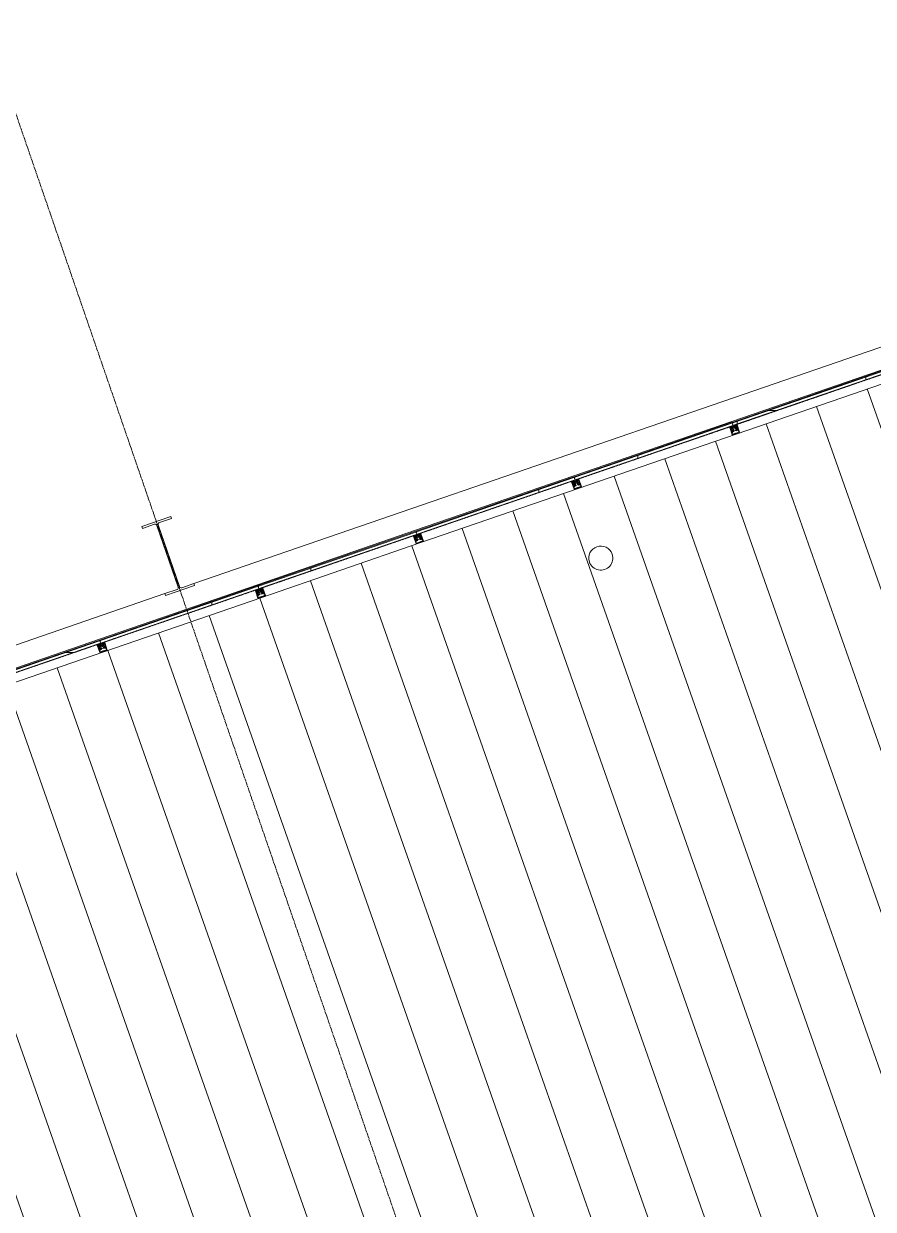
# Model space of a CAD drawing. Header units: millimetres. Extents: x -2479188 to -2300024, y 3874558 to 4053369.
# Drawn here: x -2379894 to -2374610, y 3976978 to 3984355 of the extents above; entities that cross this region are included whole.
import ezdxf

# ---------------------------------------------------------------- set-up
doc = ezdxf.new("R2010")
doc.units = ezdxf.units.MM
doc.linetypes.add('Grid Line', pattern=[21, 12, -3, 3, -3])
doc.linetypes.add('Overhead', pattern=[4, 2.5, -1.5])
for name, color, linetype, lineweight in [('A-DETL-GENF', 92, 'Continuous', 5), ('A-FLOR-OVHD', 1, 'Overhead', 13), ('A-GENM', 13, 'Continuous', 5), ('A-GLAZ-CWMG', 51, 'Continuous', 5), ('A-ROOF-PATT', 132, 'Continuous', 5), ('P-SANR-FIXT', 6, 'Continuous', 5), ('S-BEAM', 12, 'Continuous', 5), ('S-GRID', 1, 'Continuous', 5)]:
    doc.layers.add(name, color=color, linetype=linetype, lineweight=lineweight)

# ---------------------------------------------------------------- blocks, each defined once
blk = doc.blocks.new('Downpipe - L Spreader - Default-1309623-GA - Part A 6m')
at = {"layer": 'P-SANR-FIXT'}
for start, end in [(0, 180), (180, 0)]:
    blk.add_arc((-39.8, 150), 75, start, end, dxfattribs=at)
blk = doc.blocks.new('Structural Framing 6 - Structural Framing 1-1639752-GA - Part A 6m')
at = {"layer": 'S-BEAM', "lineweight": 13}
for p, q in [((-2378979.2, 3981288.2), (-2379158.8, 3981226.4)), ((-2379158.8, 3981226.4), (-2379154.7, 3981214.4)), ((-2379154.7, 3981214.4), (-2379079.6, 3981240.2)), ((-2379065.1, 3981233.1), (-2378933, 3980849.5)), ((-2378925, 3980852.2), (-2379057.1, 3981235.9)), ((-2379050, 3981250.4), (-2378975, 3981276.2)), ((-2378975, 3981276.2), (-2378979.2, 3981288.2)), ((-2379011, 3980797.1), (-2378831.3, 3980859)), ((-2378835.5, 3980871), (-2378910.5, 3980845.2)), ((-2378831.3, 3980859), (-2378835.5, 3980871)), ((-2378940.1, 3980835), (-2379015.1, 3980809.1)), ((-2379015.1, 3980809.1), (-2379011, 3980797.1))]:
    blk.add_line(p, q, dxfattribs=at)
for centre, start, end in [((-2379075.9, 3981229.4), 19.00041, 109.00041), ((-2379046.3, 3981239.6), 109.00041, 199.00041), ((-2378943.8, 3980845.7), 289.00041, 19.00041), ((-2378914.2, 3980855.9), 199.00041, 289.00041)]:
    blk.add_arc(centre, 11.4, start, end, dxfattribs=at)
blk = doc.blocks.new('MulticellPanel_Polycarbonate_Danpal_1040w - Premium Purple-V45-GA - Part A 6m')
at = {"layer": 'A-GENM'}
h = blk.add_hatch(dxfattribs=at)
h.set_pattern_fill('FP_44', color=256, style=0, pattern_type=2)
h.set_pattern_definition([(250.995, (-948753.64, 4538387.35), (756.39213, -260.52053), []), (340.995, (-948753.64, 4538387.35), (260.52053, 756.39213), [])])
h.paths.add_polyline_path([(515, 6.4), (513, 1.3), (518.8, 3.2)])
h.paths.add_polyline_path([(520, 13.5), (515, 10.9), (515, 6.4), (520, 4.4)])
h.paths.add_polyline_path([(520, 2.1), (513, 1.3), (520, -7)])
h.paths.add_polyline_path([(511.1, 0), (-511.1, 0), (-518.8, -8.2), (-517, -16), (517, -16), (518.8, -8.2)])
h.paths.add_polyline_path([(-515, 6.4), (-518.8, 3.2), (-513, 1.3)])
h.paths.add_polyline_path([(-520, 13.5), (-520, 4.4), (-515, 6.4), (-515, 10.9)])
h.paths.add_polyline_path([(-513, 1.3), (-520, 2.1), (-520, -7)])
for p, q in [((-520, 13.5), (-520, 4.4)), ((-520, 2.1), (-520, -7)), ((-515.7, 15), (-518.5, 15)), ((-512.5, 6), (-515, 10.9)), ((-515, 10.9), (-512.5, 10.5)), ((-513, 1.3), (-515, 6.4)), ((-515, 6.4), (-512.5, 6)), ((-512.5, 10.5), (-514.4, 14.2)), ((511.1, 0), (-511.1, 0)), ((514.4, 14.2), (512.5, 10.5)), ((512.5, 10.5), (515, 10.9)), ((515, 10.9), (512.5, 6)), ((512.5, 6), (515, 6.4)), ((515, 6.4), (513, 1.3)), ((518.5, 15), (515.7, 15)), ((520, 4.4), (520, 13.5)), ((520, -7), (520, 2.1)), ((-520, -9.4), (-520, -13)), ((-517, -16), (517, -16)), ((520, -13), (520, -9.4))]:
    blk.add_line(p, q, dxfattribs=at)
for centre, radius, start, end in [((-518.5, 13.5), 1.5, 90, 180), ((-520, 3.2), 1.2, 270.0002, 89.9998), ((-515.7, 13.5), 1.5, 26.83907, 90), ((-511.1, 2), 2, 201.21361, 270), ((511.1, 2), 2, 270, 338.78637), ((515.7, 13.5), 1.5, 90, 153.16093), ((518.5, 13.5), 1.5, 360, 90), ((520, 3.2), 1.2, 90.0002, 269.9998), ((-520, -8.2), 1.2, 270.00019, 89.99981), ((-517, -13), 3, 180, 270), ((517, -13), 3, 270, 360), ((520, -8.2), 1.2, 90.00019, 269.99981)]:
    blk.add_arc(centre, radius, start, end, dxfattribs=at)
blk = doc.blocks.new('MulticellPanel_Polycarbonate_Danpal_1040w - Premium Purple-V46-GA - Part A 6m')
at = {"layer": 'A-GENM'}
h = blk.add_hatch(dxfattribs=at)
h.set_pattern_fill('FP_45', color=256, style=0, pattern_type=2)
h.set_pattern_definition([(250.995, (-949793.64, 4538387.35), (756.39213, -260.52053), []), (340.995, (-949793.64, 4538387.35), (260.52053, 756.39213), [])])
h.paths.add_polyline_path([(515, 6.4), (513, 1.3), (518.8, 3.2)])
h.paths.add_polyline_path([(520, 13.5), (515, 10.9), (515, 6.4), (520, 4.4)])
h.paths.add_polyline_path([(520, 2.1), (513, 1.3), (520, -7)])
h.paths.add_polyline_path([(511.1, 0), (-511.1, 0), (-518.8, -8.2), (-517, -16), (517, -16), (518.8, -8.2)])
h.paths.add_polyline_path([(-515, 6.4), (-518.8, 3.2), (-513, 1.3)])
h.paths.add_polyline_path([(-520, 13.5), (-520, 4.4), (-515, 6.4), (-515, 10.9)])
h.paths.add_polyline_path([(-513, 1.3), (-520, 2.1), (-520, -7)])
for p, q in [((-520, 13.5), (-520, 4.4)), ((-520, 2.1), (-520, -7)), ((-515.7, 15), (-518.5, 15)), ((-512.5, 6), (-515, 10.9)), ((-515, 10.9), (-512.5, 10.5)), ((-513, 1.3), (-515, 6.4)), ((-515, 6.4), (-512.5, 6)), ((-512.5, 10.5), (-514.4, 14.2)), ((511.1, 0), (-511.1, 0)), ((514.4, 14.2), (512.5, 10.5)), ((512.5, 10.5), (515, 10.9)), ((515, 10.9), (512.5, 6)), ((512.5, 6), (515, 6.4)), ((515, 6.4), (513, 1.3)), ((518.5, 15), (515.7, 15)), ((520, 4.4), (520, 13.5)), ((520, -7), (520, 2.1)), ((-520, -9.4), (-520, -13)), ((-517, -16), (517, -16)), ((520, -13), (520, -9.4))]:
    blk.add_line(p, q, dxfattribs=at)
for centre, radius, start, end in [((-518.5, 13.5), 1.5, 90, 180), ((-520, 3.2), 1.2, 270.0002, 89.9998), ((-515.7, 13.5), 1.5, 26.83907, 90), ((-511.1, 2), 2, 201.21361, 270), ((511.1, 2), 2, 270, 338.78637), ((515.7, 13.5), 1.5, 90, 153.16093), ((518.5, 13.5), 1.5, 360, 90), ((520, 3.2), 1.2, 90.0002, 269.9998), ((-520, -8.2), 1.2, 270.00019, 89.99981), ((-517, -13), 3, 180, 270), ((517, -13), 3, 270, 360), ((520, -8.2), 1.2, 90.00019, 269.99981)]:
    blk.add_arc(centre, radius, start, end, dxfattribs=at)
blk = doc.blocks.new('MulticellPanel_Polycarbonate_Danpal_1040w - Premium Dark Opal-V47-GA - Part A 6m')
at = {"layer": 'A-GENM'}
h = blk.add_hatch(dxfattribs=at)
h.set_pattern_fill('FP_46', color=256, style=0, pattern_type=2)
h.set_pattern_definition([(250.995, (-950833.64, 4538387.35), (756.39213, -260.52053), []), (340.995, (-950833.64, 4538387.35), (260.52053, 756.39213), [])])
h.paths.add_polyline_path([(515, 6.4), (513, 1.3), (518.8, 3.2)])
h.paths.add_polyline_path([(520, 13.5), (515, 10.9), (515, 6.4), (520, 4.4)])
h.paths.add_polyline_path([(520, 2.1), (513, 1.3), (520, -7)])
h.paths.add_polyline_path([(511.1, 0), (-511.1, 0), (-518.8, -8.2), (-517, -16), (517, -16), (518.8, -8.2)])
h.paths.add_polyline_path([(-515, 6.4), (-518.8, 3.2), (-513, 1.3)])
h.paths.add_polyline_path([(-520, 13.5), (-520, 4.4), (-515, 6.4), (-515, 10.9)])
h.paths.add_polyline_path([(-513, 1.3), (-520, 2.1), (-520, -7)])
for p, q in [((-520, 13.5), (-520, 4.4)), ((-520, 2.1), (-520, -7)), ((-515.7, 15), (-518.5, 15)), ((-512.5, 6), (-515, 10.9)), ((-515, 10.9), (-512.5, 10.5)), ((-513, 1.3), (-515, 6.4)), ((-515, 6.4), (-512.5, 6)), ((-512.5, 10.5), (-514.4, 14.2)), ((511.1, 0), (-511.1, 0)), ((514.4, 14.2), (512.5, 10.5)), ((512.5, 10.5), (515, 10.9)), ((515, 10.9), (512.5, 6)), ((512.5, 6), (515, 6.4)), ((515, 6.4), (513, 1.3)), ((518.5, 15), (515.7, 15)), ((520, 4.4), (520, 13.5)), ((520, -7), (520, 2.1)), ((-520, -9.4), (-520, -13)), ((-517, -16), (517, -16)), ((520, -13), (520, -9.4))]:
    blk.add_line(p, q, dxfattribs=at)
for centre, radius, start, end in [((-518.5, 13.5), 1.5, 90, 180), ((-520, 3.2), 1.2, 270.0002, 89.9998), ((-515.7, 13.5), 1.5, 26.83907, 90), ((-511.1, 2), 2, 201.21361, 270), ((511.1, 2), 2, 270, 338.78637), ((515.7, 13.5), 1.5, 90, 153.16093), ((518.5, 13.5), 1.5, 360, 90), ((520, 3.2), 1.2, 90.0002, 269.9998), ((-520, -8.2), 1.2, 270.00019, 89.99981), ((-517, -13), 3, 180, 270), ((517, -13), 3, 270, 360), ((520, -8.2), 1.2, 90.00019, 269.99981)]:
    blk.add_arc(centre, radius, start, end, dxfattribs=at)
blk = doc.blocks.new('MulticellPanel_Polycarbonate_Danpal_1040w - Premium Dark Opal-V48-GA - Part A 6m')
at = {"layer": 'A-GENM'}
h = blk.add_hatch(dxfattribs=at)
h.set_pattern_fill('FP_47', color=256, style=0, pattern_type=2)
h.set_pattern_definition([(250.995, (-951873.64, 4538387.35), (756.39213, -260.52053), []), (340.995, (-951873.64, 4538387.35), (260.52053, 756.39213), [])])
h.paths.add_polyline_path([(515, 6.4), (513, 1.3), (518.8, 3.2)])
h.paths.add_polyline_path([(520, 13.5), (515, 10.9), (515, 6.4), (520, 4.4)])
h.paths.add_polyline_path([(520, 2.1), (513, 1.3), (520, -7)])
h.paths.add_polyline_path([(511.1, 0), (-511.1, 0), (-518.8, -8.2), (-517, -16), (517, -16), (518.8, -8.2)])
h.paths.add_polyline_path([(-515, 6.4), (-518.8, 3.2), (-513, 1.3)])
h.paths.add_polyline_path([(-520, 13.5), (-520, 4.4), (-515, 6.4), (-515, 10.9)])
h.paths.add_polyline_path([(-513, 1.3), (-520, 2.1), (-520, -7)])
for p, q in [((-520, 13.5), (-520, 4.4)), ((-520, 2.1), (-520, -7)), ((-515.7, 15), (-518.5, 15)), ((-512.5, 6), (-515, 10.9)), ((-515, 10.9), (-512.5, 10.5)), ((-513, 1.3), (-515, 6.4)), ((-515, 6.4), (-512.5, 6)), ((-512.5, 10.5), (-514.4, 14.2)), ((511.1, 0), (-511.1, 0)), ((514.4, 14.2), (512.5, 10.5)), ((512.5, 10.5), (515, 10.9)), ((515, 10.9), (512.5, 6)), ((512.5, 6), (515, 6.4)), ((515, 6.4), (513, 1.3)), ((518.5, 15), (515.7, 15)), ((520, 4.4), (520, 13.5)), ((520, -7), (520, 2.1)), ((-520, -9.4), (-520, -13)), ((-517, -16), (517, -16)), ((520, -13), (520, -9.4))]:
    blk.add_line(p, q, dxfattribs=at)
for centre, radius, start, end in [((-518.5, 13.5), 1.5, 90, 180), ((-520, 3.2), 1.2, 270.0002, 89.9998), ((-515.7, 13.5), 1.5, 26.83907, 90), ((-511.1, 2), 2, 201.21361, 270), ((511.1, 2), 2, 270, 338.78637), ((515.7, 13.5), 1.5, 90, 153.16093), ((518.5, 13.5), 1.5, 360, 90), ((520, 3.2), 1.2, 90.0002, 269.9998), ((-520, -8.2), 1.2, 270.00019, 89.99981), ((-517, -13), 3, 180, 270), ((517, -13), 3, 270, 360), ((520, -8.2), 1.2, 90.00019, 269.99981)]:
    blk.add_arc(centre, radius, start, end, dxfattribs=at)
blk = doc.blocks.new('MulticellPanel_Polycarbonate_Danpal_1040w - Premium Dark Opal-V49-GA - Part A 6m')
at = {"layer": 'A-GENM'}
h = blk.add_hatch(dxfattribs=at)
h.set_pattern_fill('FP_48', color=256, style=0, pattern_type=2)
h.set_pattern_definition([(250.995, (-952913.64, 4538387.35), (756.39213, -260.52053), []), (340.995, (-952913.64, 4538387.35), (260.52053, 756.39213), [])])
h.paths.add_polyline_path([(515, 6.4), (513, 1.3), (518.8, 3.2)])
h.paths.add_polyline_path([(520, 13.5), (515, 10.9), (515, 6.4), (520, 4.4)])
h.paths.add_polyline_path([(520, 2.1), (513, 1.3), (520, -7)])
h.paths.add_polyline_path([(511.1, 0), (-511.1, 0), (-518.8, -8.2), (-517, -16), (517, -16), (518.8, -8.2)])
h.paths.add_polyline_path([(-515, 6.4), (-518.8, 3.2), (-513, 1.3)])
h.paths.add_polyline_path([(-520, 13.5), (-520, 4.4), (-515, 6.4), (-515, 10.9)])
h.paths.add_polyline_path([(-513, 1.3), (-520, 2.1), (-520, -7)])
for p, q in [((-520, 13.5), (-520, 4.4)), ((-520, 2.1), (-520, -7)), ((-515.7, 15), (-518.5, 15)), ((-512.5, 6), (-515, 10.9)), ((-515, 10.9), (-512.5, 10.5)), ((-513, 1.3), (-515, 6.4)), ((-515, 6.4), (-512.5, 6)), ((-512.5, 10.5), (-514.4, 14.2)), ((511.1, 0), (-511.1, 0)), ((514.4, 14.2), (512.5, 10.5)), ((512.5, 10.5), (515, 10.9)), ((515, 10.9), (512.5, 6)), ((512.5, 6), (515, 6.4)), ((515, 6.4), (513, 1.3)), ((518.5, 15), (515.7, 15)), ((520, 4.4), (520, 13.5)), ((520, -7), (520, 2.1)), ((-520, -9.4), (-520, -13)), ((-517, -16), (517, -16)), ((520, -13), (520, -9.4))]:
    blk.add_line(p, q, dxfattribs=at)
for centre, radius, start, end in [((-518.5, 13.5), 1.5, 90, 180), ((-520, 3.2), 1.2, 270.0002, 89.9998), ((-515.7, 13.5), 1.5, 26.83907, 90), ((-511.1, 2), 2, 201.21361, 270), ((511.1, 2), 2, 270, 338.78637), ((515.7, 13.5), 1.5, 90, 153.16093), ((518.5, 13.5), 1.5, 360, 90), ((520, 3.2), 1.2, 90.0002, 269.9998), ((-520, -8.2), 1.2, 270.00019, 89.99981), ((-517, -13), 3, 180, 270), ((517, -13), 3, 270, 360), ((520, -8.2), 1.2, 90.00019, 269.99981)]:
    blk.add_arc(centre, radius, start, end, dxfattribs=at)
blk = doc.blocks.new('MulticellPanel_Polycarbonate_Danpal_1040w - Premium Dark Opal-V50-GA - Part A 6m')
at = {"layer": 'A-GENM'}
h = blk.add_hatch(dxfattribs=at)
h.set_pattern_fill('FP_49', color=256, style=0, pattern_type=2)
h.set_pattern_definition([(250.995, (-953953.64, 4538387.35), (756.39213, -260.52053), []), (340.995, (-953953.64, 4538387.35), (260.52053, 756.39213), [])])
h.paths.add_polyline_path([(515, 6.4), (513, 1.3), (518.8, 3.2)])
h.paths.add_polyline_path([(520, 13.5), (515, 10.9), (515, 6.4), (520, 4.4)])
h.paths.add_polyline_path([(520, 2.1), (513, 1.3), (520, -7)])
h.paths.add_polyline_path([(511.1, 0), (-511.1, 0), (-518.8, -8.2), (-517, -16), (517, -16), (518.8, -8.2)])
h.paths.add_polyline_path([(-515, 6.4), (-518.8, 3.2), (-513, 1.3)])
h.paths.add_polyline_path([(-520, 13.5), (-520, 4.4), (-515, 6.4), (-515, 10.9)])
h.paths.add_polyline_path([(-513, 1.3), (-520, 2.1), (-520, -7)])
for p, q in [((-520, 13.5), (-520, 4.4)), ((-520, 2.1), (-520, -7)), ((-515.7, 15), (-518.5, 15)), ((-512.5, 6), (-515, 10.9)), ((-515, 10.9), (-512.5, 10.5)), ((-513, 1.3), (-515, 6.4)), ((-515, 6.4), (-512.5, 6)), ((-512.5, 10.5), (-514.4, 14.2)), ((511.1, 0), (-511.1, 0)), ((514.4, 14.2), (512.5, 10.5)), ((512.5, 10.5), (515, 10.9)), ((515, 10.9), (512.5, 6)), ((512.5, 6), (515, 6.4)), ((515, 6.4), (513, 1.3)), ((518.5, 15), (515.7, 15)), ((520, 4.4), (520, 13.5)), ((520, -7), (520, 2.1)), ((-520, -9.4), (-520, -13)), ((-517, -16), (517, -16)), ((520, -13), (520, -9.4))]:
    blk.add_line(p, q, dxfattribs=at)
for centre, radius, start, end in [((-518.5, 13.5), 1.5, 90, 180), ((-520, 3.2), 1.2, 270.0002, 89.9998), ((-515.7, 13.5), 1.5, 26.83907, 90), ((-511.1, 2), 2, 201.21361, 270), ((511.1, 2), 2, 270, 338.78637), ((515.7, 13.5), 1.5, 90, 153.16093), ((518.5, 13.5), 1.5, 360, 90), ((520, 3.2), 1.2, 90.0002, 269.9998), ((-520, -8.2), 1.2, 270.00019, 89.99981), ((-517, -13), 3, 180, 270), ((517, -13), 3, 270, 360), ((520, -8.2), 1.2, 90.00019, 269.99981)]:
    blk.add_arc(centre, radius, start, end, dxfattribs=at)
blk = doc.blocks.new('Rectangular Mullion - Frame_Framed Facade_Danpal_DPANMF BT1-V16-GA - Part A 6m')
at = {"layer": 'A-GLAZ-CWMG'}
for p, q in [((-2345007.3, 3992379.1), (-2344024, 3992717.8)), ((-2345005.4, 3992373.5), (-2344022.1, 3992712.2)), ((-2344992.6, 3992355.7), (-2344021.3, 3992690.3)), ((-2344980.2, 3992300.2), (-2343996.9, 3992638.9))]:
    blk.add_line(p, q, dxfattribs=at)
blk = doc.blocks.new('Rectangular Mullion - DPAEC50-V17-GA - Part A 6m')
at = {"layer": 'A-DETL-GENF'}
for p, q in [((24.3, 53.5), (-24.3, 53.5)), ((-24.3, 53.5), (-24.3, 4.5)), ((-23.3, 3.5), (-18.2, 3.5)), ((-21.8, 7.3), (-21.8, 34.3)), ((-21.3, 42.6), (-21.3, 49.5)), ((-20.8, 35.3), (-18.1, 35.3)), ((-16.8, 6.7), (-20.7, 6.3)), ((-15, 18), (-20.3, 8.8)), ((-20.3, 8.8), (-20.3, 7.3)), ((-20.3, 7.3), (-14.1, 7.3)), ((-20.1, 50.7), (-1.2, 50.7)), ((-20.1, 41), (-19.6, 42.6)), ((-19.7, 8.7), (-14.9, 16.9)), ((-19.7, 7.9), (-19.7, 8.7)), ((-14.2, 7.9), (-19.7, 7.9)), ((-17, 40), (-18.6, 39.5)), ((-18.1, 35.3), (-17.6, 21.6)), ((-9.6, 36.9), (-17.6, 36.9)), ((-16.3, 22.3), (-16.8, 35.3)), ((-16.8, 35.3), (-9, 35.3)), ((-9.3, 19.8), (-14.2, 19.8)), ((-14.2, 19.2), (-9.6, 19.2)), ((-8.9, 9.2), (-13.4, 8.1)), ((-13.3, 7.4), (-7.3, 8.9)), ((-8.5, 1.7), (-12.4, 1.4)), ((-12.2, 0.8), (-8.6, 1.1)), ((-7.3, 8.9), (-9.2, 4.5)), ((-8, 37.5), (-9.1, 37.5)), ((9.1, 34.3), (-9.1, 34.3)), ((-9.1, 33.5), (-7.9, 33.5)), ((-8.7, 4), (-6.9, 4.4)), ((-6.9, 4.4), (-8.5, 1.7)), ((-8.3, 4.8), (-6.1, 9.9)), ((-6.1, 9.9), (-8.3, 9.4)), ((-5.8, 5.4), (-8.3, 4.8)), ((-8, 36.3), (-8, 37.5)), ((-7.9, 33.5), (-7.9, 21.5)), ((-7.8, 1.7), (-5.8, 5.4)), ((-7.3, 22), (-7.3, 33.5)), ((-7.3, 33.5), (7.3, 33.5)), ((3.5, 23.2), (-3.5, 23.2)), ((-3.5, 22.6), (3.5, 22.6)), ((-1.2, 50.7), (0, 51.9)), ((0, 51.9), (1.2, 50.7)), ((1.2, 50.7), (20.1, 50.7)), ((8.3, 4.8), (5.8, 5.4)), ((5.8, 5.4), (7.8, 1.7)), ((8.3, 9.4), (6.1, 9.9)), ((6.1, 9.9), (8.3, 4.8)), ((8.5, 1.7), (6.9, 4.4)), ((6.9, 4.4), (8.7, 4)), ((7.3, 33.5), (7.3, 22)), ((9.2, 4.5), (7.3, 8.9)), ((7.3, 8.9), (13.3, 7.4)), ((7.9, 21.5), (7.9, 33.5)), ((7.9, 33.5), (9.1, 33.5)), ((9.1, 37.5), (8, 37.5)), ((8, 37.5), (8, 36.3)), ((12.4, 1.4), (8.5, 1.7)), ((8.6, 1.1), (12.2, 0.8)), ((13.4, 8.1), (8.9, 9.2)), ((9, 35.3), (16.8, 35.3)), ((14.2, 19.8), (9.3, 19.8)), ((17.6, 36.9), (9.6, 36.9)), ((9.6, 19.2), (14.2, 19.2)), ((14.1, 7.3), (20.3, 7.3)), ((19.7, 7.9), (14.2, 7.9)), ((14.9, 16.9), (19.7, 8.7)), ((20.3, 8.8), (15, 18)), ((16.8, 35.3), (16.3, 22.3)), ((20.7, 6.3), (16.8, 6.7)), ((18.6, 39.5), (17, 40)), ((17.6, 21.6), (18.1, 35.3)), ((18.1, 35.3), (20.8, 35.3)), ((18.2, 3.5), (23.3, 3.5)), ((19.6, 42.6), (20.1, 41)), ((19.7, 8.7), (19.7, 7.9)), ((20.3, 7.3), (20.3, 8.8)), ((21.3, 49.5), (21.3, 42.6)), ((21.8, 34.3), (21.8, 7.3)), ((24.3, 4.5), (24.3, 53.5))]:
    blk.add_line(p, q, dxfattribs=at)
for centre, radius, start, end in [((-23.3, 4.5), 1, 180, 270), ((-20.6, 39), 2.1, 75, 15), ((-20.8, 34.3), 1, 90, 180), ((-20.8, 7.3), 1, 180, 275), ((-20.1, 49.5), 1.2, 90, 180), ((-20.6, 39), 3.7, 75, 100.90547), ((-20.6, 39), 3.7, 325.41922, 15), ((-9.1, 28.3), 6, 90, 178.57092), ((137.1, 24.7), 152.2, 178.57092, 182.48964), ((137.1, 24.7), 152.2, 182.90756, 186.319), ((-9.1, 28.3), 5.2, 90, 178.57094), ((137.1, 24.7), 151.4, 178.57094, 181.83687), ((137.1, 24.7), 151.4, 182.06404, 186.27908), ((137.1, 25.2), 152.2, 186.73584, 188.89386), ((137.1, 25.2), 151.4, 186.73149, 189.03184), ((-12.3, 1.8), 0.975, 188.89386, 275.24001), ((-3.5, 16.6), 6.58, 156.73708, 181.84487), ((16.4, 17.2), 26.5, 181.84487, 197.58859), ((-9.8, 37.6), 0.706, 289.04931, 354.54771), ((-3.5, 16.6), 5.98, 90, 181.84487), ((16.4, 17.2), 25.9, 181.84487, 197.67172), ((-3.5, 16.6), 6.58, 131.84124, 150.91483), ((-8.8, 4.4), 0.4, 157.16108, 284), ((-9, 36.3), 1, 270, 360), ((-8.7, 2.1), 0.963, 275.24001, 334.4387), ((-3.5, 16.6), 6.58, 90, 125.16343), ((3.5, 16.6), 6.58, 54.83657, 90), ((3.5, 16.6), 5.98, 358.15513, 90), ((8.7, 2.1), 0.963, 205.5613, 264.75999), ((3.5, 16.6), 6.58, 29.08517, 48.15876), ((9, 36.3), 1, 180, 270), ((-16.4, 17.2), 25.9, 342.32828, 358.15513), ((8.8, 4.4), 0.4, 256, 22.83892), ((-16.4, 17.2), 26.5, 342.41141, 358.15513), ((9.8, 37.6), 0.706, 185.45229, 250.95069), ((9.1, 28.3), 6, 1.42874, 89.97921), ((9.1, 28.3), 5.2, 1.42906, 90), ((3.5, 16.6), 6.58, 358.15513, 23.26292), ((12.3, 1.8), 0.975, 264.75999, 351.10614), ((-137.1, 25.2), 151.4, 350.96816, 353.26851), ((-137.1, 25.2), 152.2, 351.10614, 353.26416), ((-137.1, 24.7), 151.4, 353.72092, 357.93596), ((-137.1, 24.7), 151.4, 358.16313, 1.42906), ((-137.1, 24.7), 152.2, 353.681, 357.09244), ((-137.1, 24.7), 152.2, 357.51086, 1.42874), ((20.6, 39), 3.7, 165, 214.58078), ((20.6, 39), 2.1, 165, 105), ((20.6, 39), 3.7, 79.09453, 105), ((20.1, 49.5), 1.2, 360, 90), ((20.8, 7.3), 1, 265, 360), ((20.8, 34.3), 1, 360, 90), ((23.3, 4.5), 1, 270, 360)]:
    blk.add_arc(centre, radius, start, end, dxfattribs=at)
for points, knots in [([(-18.2, 3.5), (-18.1, 3.5), (-17.9, 3.5), (-17.6, 3.7), (-17.5, 3.8), (-17.3, 4), (-17.2, 4.2), (-17, 4.4), (-16.9, 4.6), (-16.8, 4.8), (-16.7, 5.1), (-16.6, 5.4), (-16.5, 5.6), (-16.5, 5.8), (-16.5, 6), (-16.5, 6.2), (-16.5, 6.4), (-16.5, 6.6), (-16.6, 6.7), (-16.8, 6.7), (-16.8, 6.7)], [0, 0, 0, 0, 0.083333, 0.166667, 0.208333, 0.25, 0.333333, 0.375, 0.416667, 0.458333, 0.5, 0.583333, 0.666667, 0.729167, 0.791667, 0.84375, 0.885417, 0.927083, 0.96875, 1, 1, 1, 1]), ([(-17.6, 21.6), (-17.6, 21.5), (-17.6, 21.4), (-17.4, 21.3), (-17.1, 21.3), (-16.8, 21.5), (-16.6, 21.7), (-16.4, 21.9), (-16.4, 22.1), (-16.4, 22.3), (-16.3, 22.3)], [0, 0, 0, 0, 0.125, 0.25, 0.5, 0.625, 0.75, 0.875, 0.9375, 1, 1, 1, 1]), ([(16.3, 22.3), (16.4, 22.3), (16.4, 22.1), (16.4, 22), (16.5, 21.8), (16.7, 21.5), (17.1, 21.2), (17.6, 21.3), (17.6, 21.6)], [0, 0, 0, 0, 0.0625, 0.125, 0.1875, 0.3125, 0.4375, 1, 1, 1, 1]), ([(16.8, 6.7), (16.8, 6.7), (16.6, 6.7), (16.5, 6.6), (16.5, 6.4), (16.5, 6.2), (16.5, 6), (16.5, 5.8), (16.5, 5.6), (16.6, 5.3), (16.9, 4.6), (17.5, 3.7), (17.8, 3.5), (18.2, 3.5)], [0, 0, 0, 0, 0.03125, 0.072917, 0.114583, 0.15625, 0.208333, 0.270833, 0.333333, 0.416667, 0.583333, 0.75, 1, 1, 1, 1])]:
    blk.add_open_spline(points, degree=3, knots=knots, dxfattribs=at)
blk = doc.blocks.new('Rectangular Mullion - Mullion_FramedFacade_Danpal_DPAEC50-V18-GA - Part A 6m')
at = {"layer": 'A-GLAZ-CWMG'}
for p, q in [((-23.3, -3.5), (-18.2, -3.5)), ((-21.8, -8.8), (-20.3, -8.8)), ((-16.8, -6.7), (-20.7, -6.3)), ((-20.3, -8.8), (-20.3, -7.3)), ((-20.3, -7.3), (-14.1, -7.3)), ((-12.2, -0.8), (-8.6, -1.1)), ((-5.8, -5.4), (-8.3, -4.8)), ((-8.3, -4.8), (-6.1, -9.9)), ((-6.1, -9.9), (-8.3, -9.4)), ((-7.8, -1.7), (-5.8, -5.4)), ((-3.5, -22.6), (3.5, -22.6)), ((5.8, -5.4), (7.8, -1.7)), ((8.3, -4.8), (5.8, -5.4)), ((6.1, -9.9), (8.3, -4.8)), ((8.3, -9.4), (6.1, -9.9)), ((8.6, -1.1), (12.2, -0.8)), ((14.1, -7.3), (20.3, -7.3)), ((20.7, -6.3), (16.8, -6.7)), ((18.2, -3.5), (23.3, -3.5)), ((20.3, -7.3), (20.3, -8.8)), ((20.3, -8.8), (21.8, -8.8))]:
    blk.add_line(p, q, dxfattribs=at)
for centre, radius, start, end in [((-23.3, -4.5), 1, 90, 180), ((-20.8, -7.3), 1, 85, 180), ((137.1, -25.2), 152.2, 171.10614, 173.26416), ((-12.3, -1.8), 0.975, 84.75999, 171.10614), ((16.4, -17.2), 25.9, 162.32828, 178.15513), ((-3.5, -16.6), 5.98, 178.15513, 270), ((-8.7, -2.1), 0.963, 25.5613, 84.75999), ((3.5, -16.6), 5.98, 270, 1.84487), ((8.7, -2.1), 0.963, 95.24001, 154.4387), ((-16.4, -17.2), 25.9, 1.84487, 17.67172), ((12.3, -1.8), 0.975, 8.89386, 95.24001), ((-137.1, -25.2), 152.2, 6.73584, 8.89386), ((20.8, -7.3), 1, 47.5, 95), ((23.3, -4.5), 1, 0, 90)]:
    blk.add_arc(centre, radius, start, end, dxfattribs=at)
for points, knots in [([(-18.2, -3.5), (-18.1, -3.5), (-17.9, -3.5), (-17.6, -3.7), (-17.5, -3.8), (-17.3, -4), (-17.2, -4.2), (-17, -4.4), (-16.9, -4.6), (-16.8, -4.8), (-16.7, -5.1), (-16.6, -5.4), (-16.5, -5.6), (-16.5, -5.8), (-16.5, -6), (-16.5, -6.2), (-16.5, -6.4), (-16.5, -6.6), (-16.6, -6.7), (-16.8, -6.7), (-16.8, -6.7)], [0, 0, 0, 0, 0.083333, 0.166667, 0.208333, 0.25, 0.333333, 0.375, 0.416667, 0.458333, 0.5, 0.583333, 0.666667, 0.729167, 0.791667, 0.84375, 0.885417, 0.927083, 0.96875, 1, 1, 1, 1]), ([(16.8, -6.7), (16.8, -6.7), (16.6, -6.7), (16.5, -6.6), (16.5, -6.4), (16.5, -6.2), (16.5, -6), (16.5, -5.8), (16.5, -5.6), (16.6, -5.3), (16.9, -4.6), (17.5, -3.7), (17.8, -3.5), (18.2, -3.5)], [0, 0, 0, 0, 0.03125, 0.072917, 0.114583, 0.15625, 0.208333, 0.270833, 0.333333, 0.416667, 0.583333, 0.75, 1, 1, 1, 1])]:
    blk.add_open_spline(points, degree=3, knots=knots, dxfattribs=at)
blk = doc.blocks.new('Rectangular Mullion - DPAEC50-V68-GA - Part A 6m')
at = {"layer": 'A-DETL-GENF'}
for p, q in [((24.3, 53.5), (-24.3, 53.5)), ((-24.3, 53.5), (-24.3, 4.5)), ((-23.3, 3.5), (-18.2, 3.5)), ((-21.8, 7.3), (-21.8, 34.3)), ((-21.3, 42.6), (-21.3, 49.5)), ((-20.8, 35.3), (-18.1, 35.3)), ((-16.8, 6.7), (-20.7, 6.3)), ((-15, 18), (-20.3, 8.8)), ((-20.3, 8.8), (-20.3, 7.3)), ((-20.3, 7.3), (-14.1, 7.3)), ((-20.1, 50.7), (-1.2, 50.7)), ((-20.1, 41), (-19.6, 42.6)), ((-19.7, 8.7), (-14.9, 16.9)), ((-19.7, 7.9), (-19.7, 8.7)), ((-14.2, 7.9), (-19.7, 7.9)), ((-17, 40), (-18.6, 39.5)), ((-18.1, 35.3), (-17.6, 21.6)), ((-9.6, 36.9), (-17.6, 36.9)), ((-16.3, 22.3), (-16.8, 35.3)), ((-16.8, 35.3), (-9, 35.3)), ((-9.3, 19.8), (-14.2, 19.8)), ((-14.2, 19.2), (-9.6, 19.2)), ((-8.9, 9.2), (-13.4, 8.1)), ((-13.3, 7.4), (-7.3, 8.9)), ((-8.5, 1.7), (-12.4, 1.4)), ((-12.2, 0.8), (-8.6, 1.1)), ((-7.3, 8.9), (-9.2, 4.5)), ((-8, 37.5), (-9.1, 37.5)), ((9.1, 34.3), (-9.1, 34.3)), ((-9.1, 33.5), (-7.9, 33.5)), ((-8.7, 4), (-6.9, 4.4)), ((-6.9, 4.4), (-8.5, 1.7)), ((-8.3, 4.8), (-6.1, 9.9)), ((-6.1, 9.9), (-8.3, 9.4)), ((-5.8, 5.4), (-8.3, 4.8)), ((-8, 36.3), (-8, 37.5)), ((-7.9, 33.5), (-7.9, 21.5)), ((-7.8, 1.7), (-5.8, 5.4)), ((-7.3, 22), (-7.3, 33.5)), ((-7.3, 33.5), (7.3, 33.5)), ((3.5, 23.2), (-3.5, 23.2)), ((-3.5, 22.6), (3.5, 22.6)), ((-1.2, 50.7), (0, 51.9)), ((0, 51.9), (1.2, 50.7)), ((1.2, 50.7), (20.1, 50.7)), ((8.3, 4.8), (5.8, 5.4)), ((5.8, 5.4), (7.8, 1.7)), ((8.3, 9.4), (6.1, 9.9)), ((6.1, 9.9), (8.3, 4.8)), ((8.5, 1.7), (6.9, 4.4)), ((6.9, 4.4), (8.7, 4)), ((7.3, 33.5), (7.3, 22)), ((9.2, 4.5), (7.3, 8.9)), ((7.3, 8.9), (13.3, 7.4)), ((7.9, 21.5), (7.9, 33.5)), ((7.9, 33.5), (9.1, 33.5)), ((9.1, 37.5), (8, 37.5)), ((8, 37.5), (8, 36.3)), ((12.4, 1.4), (8.5, 1.7)), ((8.6, 1.1), (12.2, 0.8)), ((13.4, 8.1), (8.9, 9.2)), ((9, 35.3), (16.8, 35.3)), ((14.2, 19.8), (9.3, 19.8)), ((17.6, 36.9), (9.6, 36.9)), ((9.6, 19.2), (14.2, 19.2)), ((14.1, 7.3), (20.3, 7.3)), ((19.7, 7.9), (14.2, 7.9)), ((14.9, 16.9), (19.7, 8.7)), ((20.3, 8.8), (15, 18)), ((16.8, 35.3), (16.3, 22.3)), ((20.7, 6.3), (16.8, 6.7)), ((18.6, 39.5), (17, 40)), ((17.6, 21.6), (18.1, 35.3)), ((18.1, 35.3), (20.8, 35.3)), ((18.2, 3.5), (23.3, 3.5)), ((19.6, 42.6), (20.1, 41)), ((19.7, 8.7), (19.7, 7.9)), ((20.3, 7.3), (20.3, 8.8)), ((21.3, 49.5), (21.3, 42.6)), ((21.8, 34.3), (21.8, 7.3)), ((24.3, 4.5), (24.3, 53.5))]:
    blk.add_line(p, q, dxfattribs=at)
for centre, radius, start, end in [((-23.3, 4.5), 1, 180, 270), ((-20.6, 39), 2.1, 75, 15), ((-20.8, 34.3), 1, 90, 180), ((-20.8, 7.3), 1, 180, 275), ((-20.1, 49.5), 1.2, 90, 180), ((-20.6, 39), 3.7, 75, 100.90547), ((-20.6, 39), 3.7, 325.41922, 15), ((-9.1, 28.3), 6, 90, 178.57092), ((137.1, 24.7), 152.2, 178.57092, 182.48964), ((137.1, 24.7), 152.2, 182.90756, 186.319), ((-9.1, 28.3), 5.2, 90, 178.57094), ((137.1, 24.7), 151.4, 178.57094, 181.83687), ((137.1, 24.7), 151.4, 182.06404, 186.27908), ((137.1, 25.2), 152.2, 186.73584, 188.89386), ((137.1, 25.2), 151.4, 186.73149, 189.03184), ((-12.3, 1.8), 0.975, 188.89386, 275.24001), ((-3.5, 16.6), 6.58, 156.73708, 181.84487), ((16.4, 17.2), 26.5, 181.84487, 197.58859), ((-9.8, 37.6), 0.706, 289.04931, 354.54771), ((-3.5, 16.6), 5.98, 90, 181.84487), ((16.4, 17.2), 25.9, 181.84487, 197.67172), ((-3.5, 16.6), 6.58, 131.84124, 150.91483), ((-8.8, 4.4), 0.4, 157.16108, 284), ((-9, 36.3), 1, 270, 360), ((-8.7, 2.1), 0.963, 275.24001, 334.4387), ((-3.5, 16.6), 6.58, 90, 125.16343), ((3.5, 16.6), 6.58, 54.83657, 90), ((3.5, 16.6), 5.98, 358.15513, 90), ((8.7, 2.1), 0.963, 205.5613, 264.75999), ((3.5, 16.6), 6.58, 29.08517, 48.15876), ((9, 36.3), 1, 180, 270), ((-16.4, 17.2), 25.9, 342.32828, 358.15513), ((8.8, 4.4), 0.4, 256, 22.83892), ((-16.4, 17.2), 26.5, 342.41141, 358.15513), ((9.8, 37.6), 0.706, 185.45229, 250.95069), ((9.1, 28.3), 6, 30.95067, 89.97921), ((9.1, 28.3), 5.2, 1.42906, 90), ((3.5, 16.6), 6.58, 358.15513, 23.26292), ((12.3, 1.8), 0.975, 264.75999, 351.10614), ((-137.1, 25.2), 151.4, 350.96816, 353.26851), ((-137.1, 25.2), 152.2, 351.10614, 353.26416), ((-137.1, 24.7), 151.4, 353.72092, 357.93596), ((9.1, 28.3), 6, 1.42874, 30.94557), ((-137.1, 24.7), 151.4, 358.16313, 1.42906), ((-137.1, 24.7), 152.2, 353.681, 357.09244), ((-137.1, 24.7), 152.2, 357.51086, 1.42874), ((20.6, 39), 3.7, 165, 214.58078), ((20.6, 39), 2.1, 165, 105), ((20.6, 39), 3.7, 79.09453, 105), ((20.1, 49.5), 1.2, 360, 90), ((20.8, 7.3), 1, 265, 360), ((20.8, 34.3), 1, 360, 90), ((23.3, 4.5), 1, 270, 360)]:
    blk.add_arc(centre, radius, start, end, dxfattribs=at)
for points, knots in [([(-18.2, 3.5), (-18.1, 3.5), (-17.9, 3.5), (-17.6, 3.7), (-17.5, 3.8), (-17.3, 4), (-17.2, 4.2), (-17, 4.4), (-16.9, 4.6), (-16.8, 4.8), (-16.7, 5.1), (-16.6, 5.4), (-16.5, 5.6), (-16.5, 5.8), (-16.5, 6), (-16.5, 6.2), (-16.5, 6.4), (-16.5, 6.6), (-16.6, 6.7), (-16.8, 6.7), (-16.8, 6.7)], [0, 0, 0, 0, 0.083333, 0.166667, 0.208333, 0.25, 0.333333, 0.375, 0.416667, 0.458333, 0.5, 0.583333, 0.666667, 0.729167, 0.791667, 0.84375, 0.885417, 0.927083, 0.96875, 1, 1, 1, 1]), ([(-17.6, 21.6), (-17.6, 21.5), (-17.6, 21.4), (-17.4, 21.3), (-17.1, 21.3), (-16.8, 21.5), (-16.6, 21.7), (-16.4, 21.9), (-16.4, 22.1), (-16.4, 22.3), (-16.3, 22.3)], [0, 0, 0, 0, 0.125, 0.25, 0.5, 0.625, 0.75, 0.875, 0.9375, 1, 1, 1, 1]), ([(16.3, 22.3), (16.4, 22.3), (16.4, 22.1), (16.4, 22), (16.5, 21.8), (16.7, 21.5), (17.1, 21.2), (17.6, 21.3), (17.6, 21.6)], [0, 0, 0, 0, 0.0625, 0.125, 0.1875, 0.3125, 0.4375, 1, 1, 1, 1]), ([(16.8, 6.7), (16.8, 6.7), (16.6, 6.7), (16.5, 6.6), (16.5, 6.4), (16.5, 6.2), (16.5, 6), (16.5, 5.8), (16.5, 5.6), (16.6, 5.3), (16.9, 4.6), (17.5, 3.7), (17.8, 3.5), (18.2, 3.5)], [0, 0, 0, 0, 0.03125, 0.072917, 0.114583, 0.15625, 0.208333, 0.270833, 0.333333, 0.416667, 0.583333, 0.75, 1, 1, 1, 1])]:
    blk.add_open_spline(points, degree=3, knots=knots, dxfattribs=at)
blk = doc.blocks.new('Structural Framing 61 - Structural Framing 1-2879215-GA - Part A 6m')
at = {"layer": 'S-BEAM'}
for p, q in [((-2378835.4, 3980870.8), (-2369559.9, 3984064.7)), ((-2388295, 3977613.5), (-2379015.1, 3980808.9))]:
    blk.add_line(p, q, dxfattribs=at)

msp = doc.modelspace()

# ---------------------------------------------------------------- hatches: boundary and pattern name
at = {"layer": 'A-ROOF-PATT'}
h = msp.add_hatch(dxfattribs=at)
h.set_pattern_fill('FP_1', color=256, style=0, pattern_type=2)
h.set_pattern_definition([(109.367, (-4018.33, 11431.97), (-314.1568, -110.428734), [])])
h.paths.add_polyline_path([(-2379210.5, 3972669.7), (-2379200.7, 3972672.3), (-2379210.5, 3972757), (-2379210.5, 3972672.3)])
h.paths.add_polyline_path([(-2395153, 3967433.9), (-2339817, 3967433.9), (-2339817, 3977217.7), (-2344520.5, 3976673.7), (-2344516, 3976624.7), (-2344563.3, 3976619.1), (-2344575, 3976616.9), (-2344575.7, 3976615.1), (-2344741.4, 3976596.7), (-2344741.4, 3976596), (-2344777.5, 3976594.3), (-2344803.1, 3976592.7), (-2344808.6, 3976640.4), (-2350252.4, 3976010.8), (-2350247.9, 3975961.7), (-2350295.1, 3975956.1), (-2350306.8, 3975954), (-2350307.6, 3975952.2), (-2350473.2, 3975933.8), (-2350473.2, 3975933), (-2350509.3, 3975931.4), (-2350535, 3975929.8), (-2350540.5, 3975977.5), (-2355984.2, 3975347.9), (-2355979.7, 3975298.8), (-2356026.9, 3975293.2), (-2356038.6, 3975291), (-2356039.4, 3975289.2), (-2356205, 3975270.8), (-2356206.1, 3975270.2), (-2356227.8, 3975270), (-2356266.8, 3975266.8), (-2356272.3, 3975314.6), (-2361716, 3974685), (-2361711.5, 3974635.9), (-2361758.8, 3974630.3), (-2361770.5, 3974628.1), (-2361771.2, 3974626.3), (-2361936.9, 3974607.9), (-2361936.9, 3974607.2), (-2361973, 3974605.6), (-2361998.6, 3974603.9), (-2362004.1, 3974651.7), (-2367447.9, 3974022), (-2367443.4, 3973973), (-2367490.6, 3973967.4), (-2367502.3, 3973965.2), (-2367503.1, 3973963.4), (-2367668.7, 3973945), (-2367668.7, 3973944.3), (-2367704.8, 3973942.6), (-2367730.5, 3973941), (-2367736, 3973988.7), (-2373179.7, 3973359.1), (-2373175.2, 3973310.1), (-2373222.4, 3973304.4), (-2373234.1, 3973302.3), (-2373234.9, 3973300.5), (-2373400.5, 3973282.1), (-2373400.5, 3973281.4), (-2373436.6, 3973279.7), (-2373462.3, 3973278.1), (-2373467.8, 3973325.8), (-2378911.5, 3972696.2), (-2378907, 3972647.1), (-2378954.3, 3972641.5), (-2378966, 3972639.4), (-2378966.7, 3972637.6), (-2379132.4, 3972619.1), (-2379133.4, 3972618.5), (-2379155.1, 3972618.3), (-2379194.1, 3972615.1), (-2379200, 3972662.9), (-2384512.7, 3972048.3), (-2384502.4, 3971953.6), (-2385050.7, 3971890.3), (-2385081.1, 3972155.2), (-2384532.8, 3972218.5), (-2384513.5, 3972057.3), (-2379210.5, 3972669.7), (-2379210.5, 3972757), (-2379215.7, 3972812.5), (-2379167.1, 3972817.7), (-2379155, 3972815.1), (-2379154.2, 3972816.9), (-2378988.6, 3972835.5), (-2378988.6, 3972836.1), (-2378966.7, 3972841.3), (-2378928.6, 3972844.4), (-2378912.5, 3972704.1), (-2373468.7, 3973333.7), (-2373483.8, 3973475.4), (-2373435.3, 3973480.7), (-2373423.2, 3973478), (-2373422.4, 3973479.9), (-2373256.8, 3973498.4), (-2373256.8, 3973499.1), (-2373234.9, 3973504.2), (-2373196.8, 3973507.4), (-2373180.6, 3973367.1), (-2367736.9, 3973996.7), (-2367752, 3974138.4), (-2367703.5, 3974143.6), (-2367691.3, 3974140.9), (-2367690.6, 3974142.8), (-2367524.9, 3974161.3), (-2367524.9, 3974162), (-2367503.1, 3974167.1), (-2367465, 3974170.3), (-2367448.8, 3974030), (-2362005, 3974659.6), (-2362020.2, 3974801.3), (-2361971.6, 3974806.5), (-2361959.5, 3974803.9), (-2361958.7, 3974805.7), (-2361793.1, 3974824.2), (-2361793.1, 3974824.9), (-2361771.2, 3974830.1), (-2361733.1, 3974833.2), (-2361717, 3974692.9), (-2356273.2, 3975322.5), (-2356288.3, 3975464.2), (-2356239.8, 3975469.4), (-2356227.7, 3975466.8), (-2356226.9, 3975468.6), (-2356061.3, 3975487.2), (-2356061.3, 3975487.8), (-2356039.4, 3975493), (-2356001.3, 3975496.1), (-2355985.1, 3975355.8), (-2350541.4, 3975985.4), (-2350556.5, 3976127.1), (-2350507.9, 3976132.3), (-2350495.8, 3976129.7), (-2350495.1, 3976131.6), (-2350329.4, 3976150.1), (-2350329.4, 3976150.7), (-2350307.6, 3976155.9), (-2350269.5, 3976159.1), (-2350253.3, 3976018.8), (-2344809.5, 3976648.4), (-2344824.6, 3976790), (-2344776.1, 3976795.3), (-2344764, 3976792.6), (-2344763.2, 3976794.5), (-2344597.6, 3976813), (-2344597.6, 3976813.7), (-2344575.7, 3976818.8), (-2344537.6, 3976822), (-2344521.5, 3976681.7), (-2339817, 3977225.8), (-2339817, 3989581.9), (-2341201.2, 3993601.8), (-2387343.6, 3977708.9), (-2397478.9, 3974146.4), (-2395280.2, 3967761.1), (-2395420.1, 3967713), (-2397618.5, 3974097.3), (-2397703.4, 3974067.4), (-2395505.3, 3967683.7), (-2395543.1, 3967670.7), (-2397741.1, 3974054.2), (-2397781.7, 3974039.8), (-2397673.7, 3973729.6), (-2395460.8, 3967433.9)])
h.paths.add_polyline_path([(-2381874.4, 3972354), (-2381855.1, 3972356.6), (-2381865.9, 3972355)])
h.paths.add_polyline_path([(-2395958.4, 3974286.8), (-2395986.7, 3974294.4), (-2396009.9, 3974312.2), (-2396024.5, 3974337.6), (-2396028.3, 3974366.6), (-2396020.8, 3974394.8), (-2396002.9, 3974418), (-2395977.6, 3974432.7), (-2395948.6, 3974436.5), (-2395920.3, 3974428.9), (-2395897.1, 3974411.1), (-2395882.5, 3974385.7), (-2395878.7, 3974356.7), (-2395886.2, 3974328.4), (-2395904.1, 3974305.2), (-2395929.4, 3974290.6)])
h.paths.add_polyline_path([(-2391146, 3975919.2), (-2391174.3, 3975926.7), (-2391197.5, 3975944.6), (-2391212.1, 3975969.9), (-2391215.9, 3975998.9), (-2391208.3, 3976027.2), (-2391190.5, 3976050.4), (-2391165.2, 3976065), (-2391136.2, 3976068.8), (-2391107.9, 3976061.2), (-2391084.7, 3976043.4), (-2391070.1, 3976018.1), (-2391066.2, 3975989.1), (-2391073.8, 3975960.8), (-2391091.7, 3975937.6), (-2391117, 3975923), (-2391136.2, 3975920.4)])
h.paths.add_polyline_path([(-2386228.6, 3977588.1), (-2386256.8, 3977595.7), (-2386280, 3977613.5), (-2386294.7, 3977638.8), (-2386298.5, 3977667.8), (-2386290.9, 3977696.1), (-2386273.1, 3977719.3), (-2386247.7, 3977733.9), (-2386218.7, 3977737.7), (-2386190.4, 3977730.2), (-2386167.2, 3977712.3), (-2386152.6, 3977687), (-2386148.8, 3977658), (-2386156.4, 3977629.7), (-2386174.2, 3977606.5), (-2386199.6, 3977591.9), (-2386218.7, 3977589.4)])
h.paths.add_polyline_path([(-2382750.9, 3977732.3), (-2382759, 3977734.6), (-2382766.3, 3977744.4), (-2382764.7, 3977756.3), (-2382759.2, 3977763.2), (-2382761.7, 3977765.1), (-2382762.6, 3977764.5), (-2382766.9, 3977773.3), (-2382768.6, 3977804.3), (-2382775, 3977804.3), (-2382775, 3977814.3), (-2382726.7, 3977814.3), (-2382726.7, 3977804.3), (-2382734.9, 3977804.3), (-2382737, 3977773.3), (-2382742.9, 3977773.3), (-2382744.9, 3977765.4), (-2382739.6, 3977759.6), (-2382735.4, 3977748.3), (-2382737, 3977740.3), (-2382742.9, 3977734.5), (-2382748.8, 3977732.9)])
h.paths.add_polyline_path([(-2383707.6, 3977758), (-2383707.6, 3977770.6), (-2383708.4, 3977773.3), (-2383709.9, 3977773.3), (-2383710.6, 3977763.6), (-2383707.7, 3977758.3)])
h.paths.add_polyline_path([(-2382779.3, 3977761.4), (-2382784, 3977763.3), (-2382774.7, 3977762.2)])
h.paths.add_polyline_path([(-2383676.9, 3977732.3), (-2383676.9, 3977737), (-2383685.6, 3977737), (-2383688.3, 3977737), (-2383691.9, 3977740.8), (-2383686.6, 3977742.1), (-2383691.9, 3977746.8), (-2383697.5, 3977746.8), (-2383698.9, 3977751.3), (-2383704.1, 3977754.7), (-2383704.4, 3977758.2), (-2383710.4, 3977759.6), (-2383715.7, 3977773.3), (-2383717.9, 3977773.3), (-2383719.6, 3977804.3), (-2383726, 3977804.3), (-2383726, 3977814.3), (-2383677.7, 3977814.3), (-2383677.7, 3977804.3), (-2383685.9, 3977804.3), (-2383688, 3977773.3), (-2383693.9, 3977773.3), (-2383694, 3977767.2), (-2383695.3, 3977764.3), (-2383691.7, 3977758.3), (-2383689.3, 3977758.3), (-2383687.1, 3977759.9), (-2383676.9, 3977758.3), (-2383676.9, 3977764.3), (-2382796.7, 3977762.2), (-2382794.3, 3977761.4), (-2382777.4, 3977760.8), (-2382772.1, 3977757.2), (-2382773.4, 3977754.4), (-2382771.7, 3977752.5), (-2382768.5, 3977752.5), (-2382768.4, 3977750.3), (-2382776.4, 3977746.7), (-2382777.4, 3977744.4), (-2382776.8, 3977742.2), (-2382776.4, 3977741.1), (-2382768.7, 3977740.5), (-2382766.3, 3977738.5), (-2382771.5, 3977737), (-2382771.9, 3977734.8), (-2382786.9, 3977733.4), (-2382915.2, 3977732.3), (-2383447.3, 3977732.3)])
h.paths.add_polyline_path([(-2383684.2, 3977738.4), (-2383676.9, 3977742.1), (-2383676.9, 3977744.2), (-2383684.2, 3977742), (-2383685.4, 3977740.3)])
h.paths.add_polyline_path([(-2382768.6, 3977754.4), (-2382771.9, 3977757.3), (-2382766.9, 3977756.3), (-2382768.3, 3977754.8)])
h.paths.add_polyline_path([(-2382831.6, 3977804.3), (-2382838, 3977804.3), (-2382838, 3977814.3), (-2382789.7, 3977814.3), (-2382789.7, 3977804.3), (-2382826.4, 3977804.3)])
h.paths.add_polyline_path([(-2381252.8, 3979277.1), (-2381281, 3979284.7), (-2381304.2, 3979302.5), (-2381319, 3979328.5), (-2381322.7, 3979356.8), (-2381315.1, 3979385.1), (-2381297.3, 3979408.3), (-2381271.9, 3979422.9), (-2381242.9, 3979426.8), (-2381214.6, 3979419.2), (-2381191.4, 3979401.3), (-2381176.8, 3979376), (-2381173, 3979347), (-2381180.6, 3979318.7), (-2381198.4, 3979295.5), (-2381223.8, 3979280.9)])
h.paths.add_polyline_path([(-2376309.7, 3980954.8), (-2376338, 3980962.4), (-2376361.2, 3980980.2), (-2376375.8, 3981005.6), (-2376379.6, 3981034.6), (-2376372.1, 3981062.8), (-2376354.2, 3981086), (-2376328.9, 3981100.7), (-2376299.9, 3981104.5), (-2376271.6, 3981096.9), (-2376248.4, 3981079.1), (-2376233.8, 3981053.7), (-2376230, 3981024.7), (-2376237.6, 3980996.4), (-2376255.4, 3980973.2), (-2376280.7, 3980958.6)])
h.paths.add_polyline_path([(-2371411.2, 3982617.2), (-2371439.5, 3982624.8), (-2371462.7, 3982642.6), (-2371477.3, 3982668), (-2371481.1, 3982697), (-2371473.5, 3982725.2), (-2371455.7, 3982748.4), (-2371430.4, 3982763.1), (-2371401.4, 3982766.9), (-2371373.1, 3982759.3), (-2371349.9, 3982741.5), (-2371335.3, 3982716.1), (-2371331.5, 3982687.1), (-2371339, 3982658.8), (-2371356.9, 3982635.6), (-2371382.2, 3982621), (-2371401.4, 3982618.5)])
h.paths.add_polyline_path([(-2366426.9, 3984309.2), (-2366455.1, 3984316.7), (-2366478.3, 3984334.6), (-2366493, 3984359.9), (-2366496.8, 3984388.9), (-2366489.2, 3984417.2), (-2366471.4, 3984440.4), (-2366446, 3984455), (-2366417, 3984458.8), (-2366388.7, 3984451.3), (-2366365.5, 3984433.4), (-2366350.9, 3984408.1), (-2366347.1, 3984379.1), (-2366354.7, 3984350.8), (-2366372.5, 3984327.6), (-2366397.8, 3984313), (-2366420.8, 3984310)])
h.paths.add_polyline_path([(-2361476.2, 3985989.5), (-2361504.4, 3985997.1), (-2361527.6, 3986014.9), (-2361542.3, 3986040.3), (-2361546.1, 3986069.3), (-2361538.5, 3986097.6), (-2361520.7, 3986120.8), (-2361495.3, 3986135.4), (-2361466.3, 3986139.2), (-2361438, 3986131.6), (-2361414.8, 3986113.8), (-2361400.2, 3986088.5), (-2361396.4, 3986059.4), (-2361404, 3986031.2), (-2361421.8, 3986008), (-2361447.1, 3985993.3), (-2361466.3, 3985990.8)])
h.paths.add_polyline_path([(-2357592.1, 3987302.6), (-2357620.4, 3987310.2), (-2357643.6, 3987328), (-2357658.2, 3987353.4), (-2357662, 3987382.4), (-2357654.4, 3987410.6), (-2357636.6, 3987433.9), (-2357611.2, 3987448.5), (-2357582.2, 3987452.3), (-2357554, 3987444.7), (-2357530.8, 3987426.9), (-2357516.1, 3987401.5), (-2357512.3, 3987372.5), (-2357519.9, 3987344.3), (-2357537.7, 3987321), (-2357563.1, 3987306.4)])
h.paths.add_polyline_path([(-2353749.6, 3988601.4), (-2353777.8, 3988609), (-2353801.1, 3988626.8), (-2353815.7, 3988652.2), (-2353819.5, 3988681.2), (-2353811.9, 3988709.4), (-2353794.1, 3988732.6), (-2353768.7, 3988747.3), (-2353739.7, 3988751.1), (-2353711.5, 3988743.5), (-2353688.2, 3988725.7), (-2353673.6, 3988700.3), (-2353669.8, 3988671.3), (-2353677.4, 3988643), (-2353695.2, 3988619.8), (-2353720.6, 3988605.2)])
h.paths.add_polyline_path([(-2354929.5, 3989102.4), (-2350574.6, 3990602.2), (-2350568.1, 3990608.4), (-2350568.1, 3990618.2), (-2350574.6, 3990633.2), (-2354840.4, 3989133.8)])
h.paths.add_polyline_path([(-2339817, 3989600), (-2339817, 3989601.6), (-2339841.3, 3989670.8)])
h.paths.add_polyline_path([(-2339817, 3989838.1), (-2339817, 3990467.8), (-2341051.7, 3993980.5), (-2350565.4, 3990636.5), (-2350557.1, 3990616.7), (-2350553.7, 3990612.9), (-2350543.5, 3990612.9), (-2341066.8, 3993875.9), (-2341004.9, 3993696.2), (-2341042.6, 3993683.2), (-2341034.4, 3993659.3), (-2341122.3, 3993629), (-2339989.5, 3990339.1)])
h.paths.add_polyline_path([(-2349820.2, 3989930.1), (-2349848.4, 3989937.7), (-2349871.6, 3989955.5), (-2349886.3, 3989980.9), (-2349890.1, 3990009.9), (-2349882.5, 3990038.1), (-2349864.7, 3990061.3), (-2349839.3, 3990076), (-2349810.3, 3990079.8), (-2349782, 3990072.2), (-2349758.8, 3990054.4), (-2349744.2, 3990029), (-2349740.4, 3990000), (-2349748, 3989971.7), (-2349765.8, 3989948.5), (-2349791.1, 3989933.9), (-2349810.3, 3989931.4)])
h.paths.add_polyline_path([(-2345822.6, 3991282.3), (-2345850.9, 3991289.8), (-2345874.6, 3991308.6), (-2345888.7, 3991333), (-2345892.6, 3991362), (-2345885, 3991390.3), (-2345867.1, 3991413.5), (-2345841.8, 3991428.1), (-2345812.8, 3991431.9), (-2345784.5, 3991424.3), (-2345761.3, 3991406.5), (-2345746.7, 3991381.2), (-2345742.9, 3991352.2), (-2345750.5, 3991323.9), (-2345768.3, 3991300.7), (-2345793.6, 3991286.1)])
h.paths.add_polyline_path([(-2341861.1, 3992622), (-2341889.4, 3992629.6), (-2341912.6, 3992647.4), (-2341927.2, 3992672.8), (-2341931, 3992701.8), (-2341923.5, 3992730), (-2341905.6, 3992753.2), (-2341880.3, 3992767.9), (-2341851.3, 3992771.7), (-2341823, 3992764.1), (-2341799.8, 3992746.3), (-2341785.2, 3992720.9), (-2341781.4, 3992691.9), (-2341789, 3992663.6), (-2341806.8, 3992640.4), (-2341832.1, 3992625.8)])

# ---------------------------------------------------------------- linework, layer by layer
at = {"layer": 'A-FLOR-OVHD'}
msp.add_line((-2446667.9, 3957342), (-2343541.5, 3992851.3), dxfattribs=at)
at = {"layer": 'S-GRID', "linetype": 'Grid Line'}
for p, q in [((-2374670.8, 3968484.4), (-2397810.8, 4035686.2)), ((-2338393.7, 3994624.4), (-2467184.7, 3950277.1))]:
    msp.add_line(p, q, dxfattribs=at)

# ---------------------------------------------------------------- block references
at = {"layer": 'A-DETL-GENF', "rotation": 199.0053386485264}
msp.add_blockref('Rectangular Mullion - DPAEC50-V68-GA - Part A 6m', (-2376464.6, 3981516.3), dxfattribs=at)
at = {"layer": 'A-GENM', "rotation": 199.0053386485264}
for name, p in [('MulticellPanel_Polycarbonate_Danpal_1040w - Premium Purple-V45-GA - Part A 6m', (-2374989.6, 3982024.3)), ('MulticellPanel_Polycarbonate_Danpal_1040w - Premium Purple-V46-GA - Part A 6m', (-2375972.9, 3981685.6)), ('MulticellPanel_Polycarbonate_Danpal_1040w - Premium Dark Opal-V47-GA - Part A 6m', (-2376956.2, 3981346.9)), ('MulticellPanel_Polycarbonate_Danpal_1040w - Premium Dark Opal-V48-GA - Part A 6m', (-2377939.6, 3981008.2)), ('MulticellPanel_Polycarbonate_Danpal_1040w - Premium Dark Opal-V49-GA - Part A 6m', (-2378922.9, 3980669.6)), ('MulticellPanel_Polycarbonate_Danpal_1040w - Premium Dark Opal-V50-GA - Part A 6m', (-2379906.2, 3980330.9))]:
    msp.add_blockref(name, p, dxfattribs=at)
at = {"layer": 'A-GLAZ-CWMG'}
for p in [(-30482.5, -10499.2), (-31465.8, -10837.8), (-32449.2, -11176.5), (-33432.5, -11515.2), (-34415.8, -11853.9), (-35399.1, -12192.6)]:
    msp.add_blockref('Rectangular Mullion - Frame_Framed Facade_Danpal_DPANMF BT1-V16-GA - Part A 6m', p, dxfattribs=at)
at = {"layer": 'A-GLAZ-CWMG', "rotation": 199.0053386485264}
for p in [(-2375481.3, 3981855), (-2377447.9, 3981177.6), (-2378431.2, 3980838.9), (-2379414.5, 3980500.2)]:
    msp.add_blockref('Rectangular Mullion - DPAEC50-V17-GA - Part A 6m', p, dxfattribs=at)
at = {"layer": 'A-GLAZ-CWMG', "extrusion": (0, 0, -1), "rotation": 340.9946613514736}
for p in [(2375481.3, 3981855), (2376464.6, 3981516.3), (2377447.9, 3981177.6), (2378431.2, 3980838.9), (2379414.5, 3980500.2)]:
    msp.add_blockref('Rectangular Mullion - Mullion_FramedFacade_Danpal_DPAEC50-V18-GA - Part A 6m', p, dxfattribs=at)
at = {"layer": 'P-SANR-FIXT', "rotation": 198.7291458098613}
msp.add_blockref('Downpipe - L Spreader - Default-1309623-GA - Part A 6m', (-2376390.6, 3981158.9), dxfattribs=at)
at = {"layer": 'S-BEAM'}
for name in ['Structural Framing 6 - Structural Framing 1-1639752-GA - Part A 6m', 'Structural Framing 61 - Structural Framing 1-2879215-GA - Part A 6m']:
    msp.add_blockref(name, (0, 0), dxfattribs=at)

doc.saveas('drawing.dxf')
